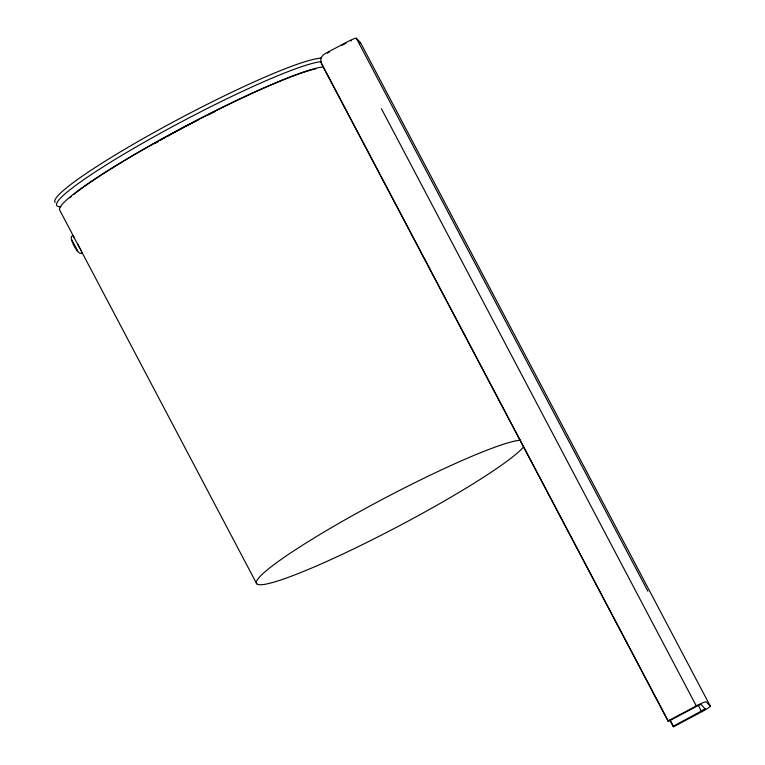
<?xml version="1.0" encoding="UTF-8"?>
<svg xmlns="http://www.w3.org/2000/svg" width="765" height="765" viewBox="0 0 765 765"><rect width="100%" height="100%" fill="white"/><g stroke="black" fill="none" stroke-linecap="round" stroke-linejoin="round"><path stroke-width="1.15" d="M73.593 236.261C66.096 233.239 78.958 258.685 82.132 252.469M673.171 726.31L673.592 726.75L701.878 711.718A10.366 1.061 -27.8 0 0 710.264 706.057L360.392 42.467L356.337 38.25A10.366 1.061 -27.8 0 0 346.411 42.314L324.781 53.808A7.545 7.497 -43.9 0 0 321.616 63.983L667.998 720.936L668.409 721.376L696.705 706.344A4.714 0.488 -27.8 0 1 701.218 704.498L705.11 709.002L673.171 726.31L669.824 719.98M327.257 53.148L329.313 52.049M341.678 45.489L345.799 43.299M667.998 720.936L696.293 705.913A10.366 1.061 -27.8 0 1 706.21 701.849L710.264 706.057M72.206 240.315L71.786 240.086L72.264 240.822M74.482 237.848L73.813 237.16L81.473 251.121M72.532 241.291L73.029 242.151M73.402 242.83L73.803 243.566M74.224 244.341L75.314 246.378M356.337 38.25L647.898 591.249M698.12 704.948L701.467 711.287A4.714 0.488 -27.8 0 0 705.273 708.715M381.4 108.668L696.293 705.913M670.293 720.496L673.592 726.75M668.409 721.376L322.036 64.413A7.545 7.497 -43.9 0 1 321.214 61.726M74.387 237.963L59.938 210.547A152.254 15.654 -27.8 0 1 169.228 134.86A152.254 15.654 -27.8 0 1 323.547 66.89M77.724 244.293L79.952 248.51M81.061 250.614L256.744 583.819M75.525 246.789L76.137 247.956M76.318 248.329L76.835 249.342M76.988 249.648L77.657 251.092M321.176 57.605A6.598 0.679 -27.8 0 1 318.852 58.408A152.723 15.702 -27.8 0 0 163.528 127.239A152.723 15.702 -27.8 0 0 55.204 202.438M321.472 61.496A6.598 0.679 -27.8 0 1 320.602 61.726A152.723 15.702 -27.8 0 0 154.014 136.772A152.723 15.702 -27.8 0 0 60.865 206.713M154.645 143.667A94.277 9.687 -27.8 0 1 158.355 141.506M160.248 140.416A94.277 9.687 -27.8 0 1 162.151 139.326M163.088 138.8A94.277 9.687 -27.8 0 1 164.972 137.729M166.875 136.658A94.277 9.687 -27.8 0 1 184.786 126.885M185.713 126.388A94.277 9.687 -27.8 0 1 199.072 119.455M207.956 115.008A94.277 9.687 -27.8 0 1 214.927 111.594M523.461 447.028A152.254 15.654 -27.8 0 1 319.875 564.494A152.254 15.654 -27.8 0 1 309.251 540.989A152.254 15.654 -27.8 0 1 520.353 440.162M69.672 197.858A150.361 15.453 -27.8 0 1 71.308 196.462M73.65 194.549A150.361 15.453 -27.8 0 1 101.028 175.242M102.013 174.602A150.361 15.453 -27.8 0 1 206.493 115.458M207.525 114.941A150.361 15.453 -27.8 0 1 290.356 77.122M291.408 76.72A150.361 15.453 -27.8 0 1 298.388 74.148M299.335 73.813A150.361 15.453 -27.8 0 1 312.646 69.605M313.65 69.347A150.361 15.453 -27.8 0 1 315.878 68.802M360.392 42.467A10.366 1.061 -27.8 0 1 360.038 43.098M350.925 40.928A4.714 0.488 -27.8 0 1 351.345 40.899"/></g></svg>
